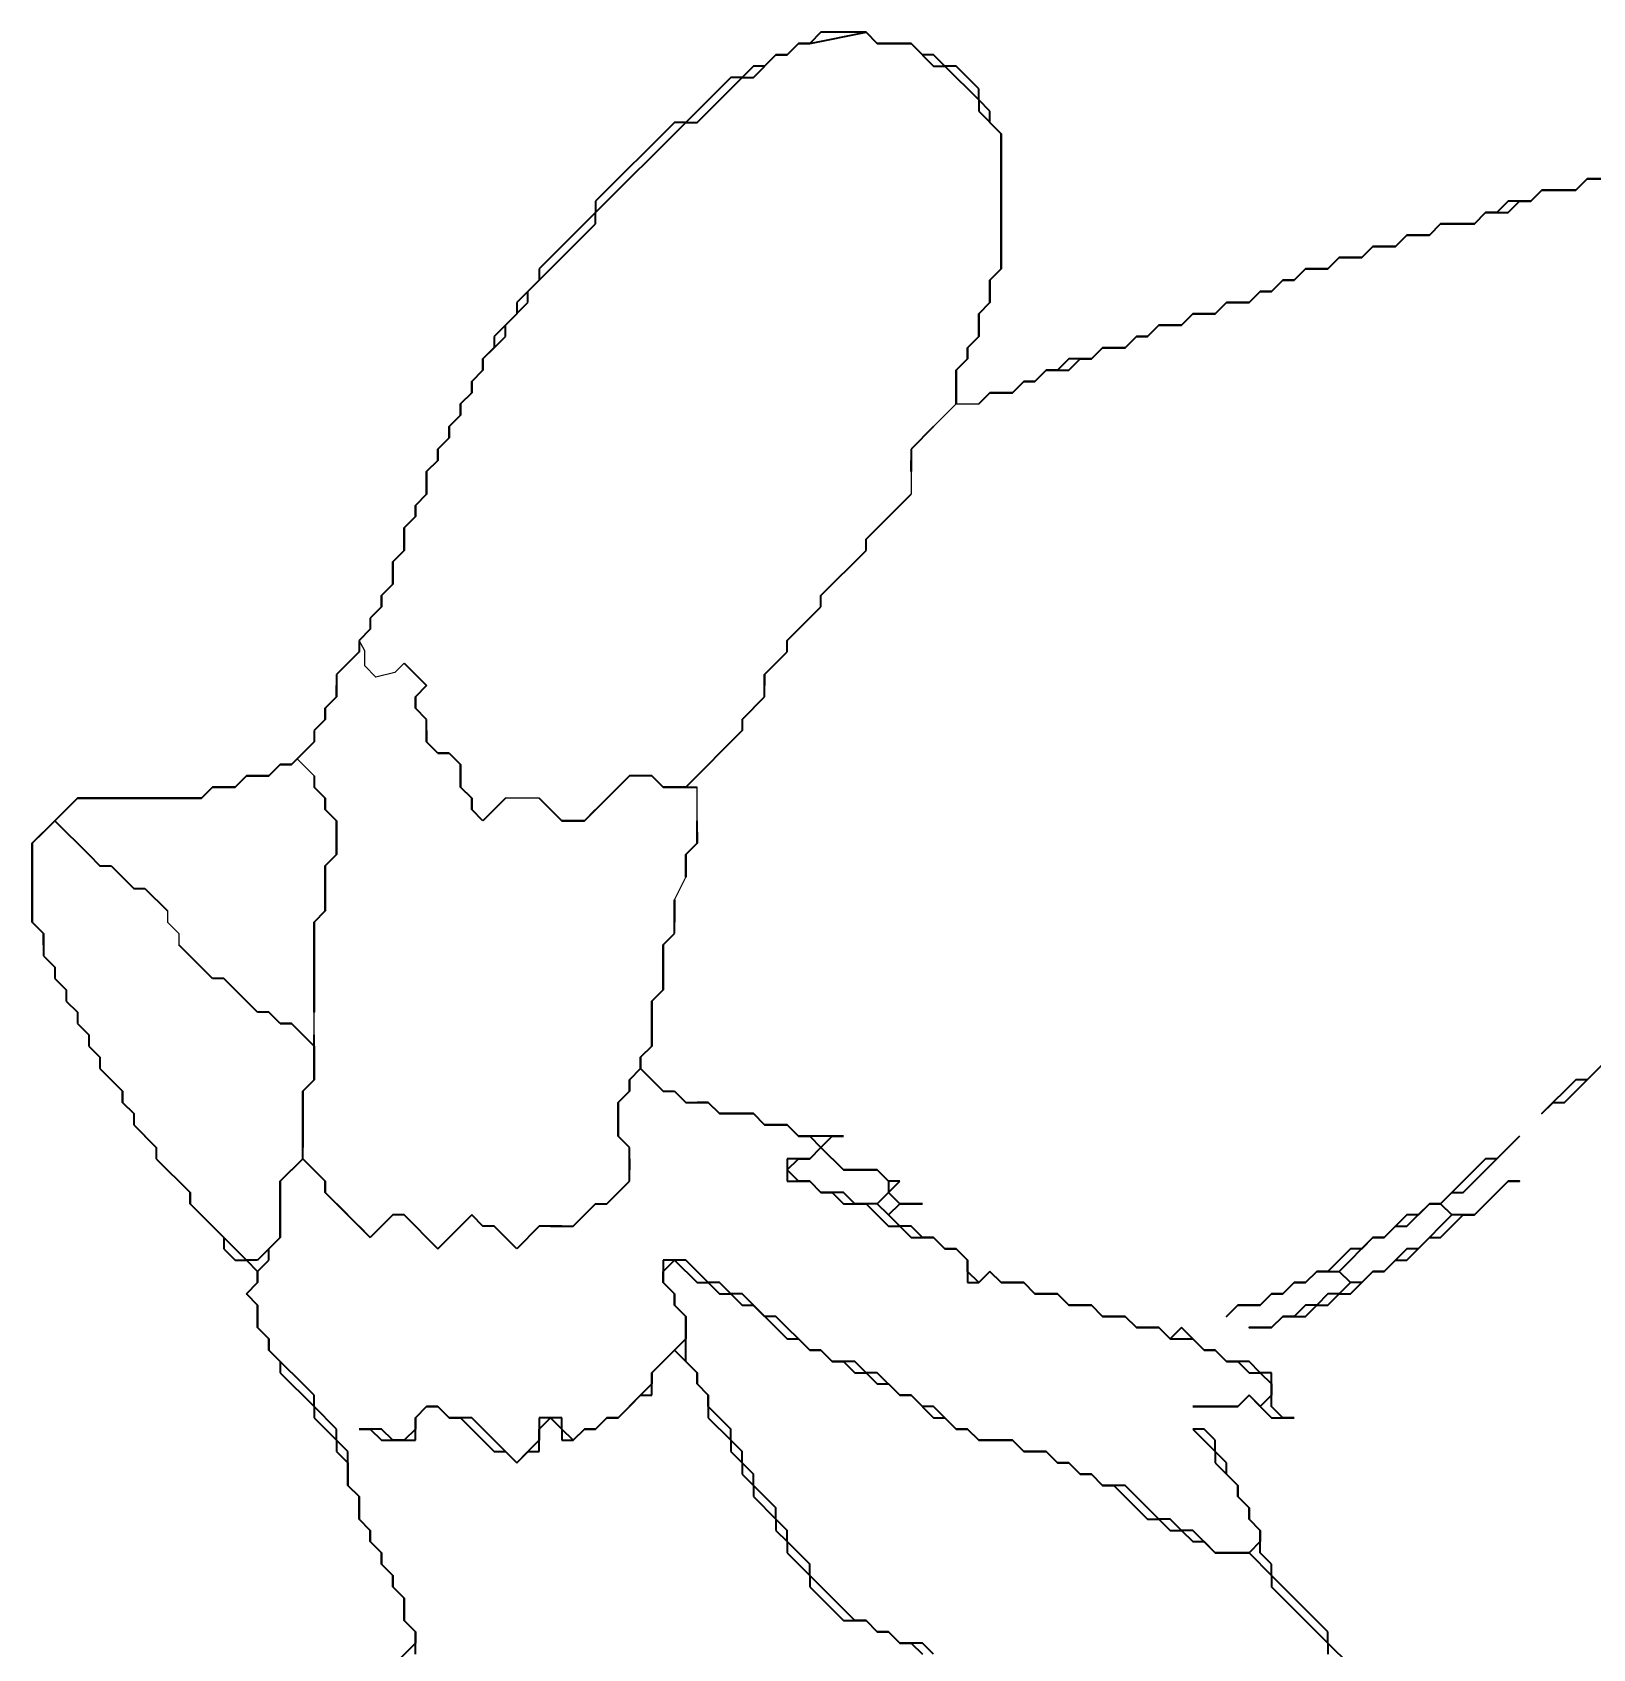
# Model space of a CAD drawing. Header units: millimetres. Extents: x 0.67 to 7.47, y 0.49 to 4.89.
# Drawn here: x 0.834 to 2.757, y 2.8 to 4.793 of the extents above; entities that cross this region are included whole.
import ezdxf

# ---------------------------------------------------------------- set-up
doc = ezdxf.new("R2010")
doc.units = ezdxf.units.MM
doc.layers.add('PDF_幾何圖形', color=7, linetype='Continuous')

msp = doc.modelspace()

# ---------------------------------------------------------------- linework, layer by layer
for p, q in [((1.9724, 4.3345), (1.9446, 4.3067)), ((1.9724, 4.3345), (2.0002, 4.3345)), ((1.9169, 4.2511), (1.9169, 4.2233)), ((1.2435, 4.0301), (1.2363, 4.0428)), ((1.2435, 4.0115), (1.2435, 4.0301)), ((1.257, 3.9977), (1.2435, 4.0115)), ((1.2919, 4.015), (1.2804, 4.0036)), ((1.2804, 4.0036), (1.257, 3.9977)), ((1.1808, 3.8761), (1.1599, 3.897)), ((1.4308, 3.8483), (1.4169, 3.8483)), ((1.4585, 3.8483), (1.4308, 3.8483)), ((1.653, 3.8206), (1.653, 3.8622)), ((1.6252, 3.7233), (1.6391, 3.7511)), ((1.0002, 3.7095), (1.0002, 3.6971)), ((1.0002, 3.6971), (1.0002, 3.6956)), ((1.0141, 3.6817), (1.0002, 3.6956)), ((1.0141, 3.6817), (1.0141, 3.6678)), ((1.1808, 3.5567), (1.1808, 3.5845))]:
    msp.add_line(p, q)
at = {"layer": 'PDF_幾何圖形', "lineweight": 35}
for p, q in [((1.7919, 4.7789), (1.8613, 4.7928)), ((1.8058, 4.7928), (1.7919, 4.7789)), ((1.8613, 4.7928), (1.8058, 4.7928)), ((1.8613, 4.7928), (1.8752, 4.7789)), ((1.8752, 4.7789), (1.8613, 4.7928)), ((1.7224, 4.7372), (1.7502, 4.765)), ((1.7502, 4.765), (1.7363, 4.7511)), ((1.7502, 4.765), (1.7641, 4.765)), ((1.7641, 4.765), (1.7502, 4.765)), ((1.7641, 4.765), (1.778, 4.7789)), ((1.778, 4.7789), (1.7641, 4.765)), ((1.778, 4.7789), (1.7919, 4.7789)), ((1.7919, 4.7789), (1.778, 4.7789)), ((1.8752, 4.7789), (1.9169, 4.7789)), ((1.9169, 4.7789), (1.8752, 4.7789)), ((1.9169, 4.7789), (1.9446, 4.7511)), ((1.9308, 4.765), (1.9169, 4.7789)), ((1.9446, 4.765), (1.9308, 4.765)), ((1.9585, 4.7511), (1.9446, 4.765)), ((1.7224, 4.7511), (1.7085, 4.7372)), ((1.7363, 4.7511), (1.7224, 4.7511)), ((1.9446, 4.7511), (1.9585, 4.7511)), ((1.9585, 4.7511), (2.0002, 4.7095)), ((1.9724, 4.7511), (1.9585, 4.7511)), ((2.0002, 4.7233), (1.9724, 4.7511)), ((1.6946, 4.7372), (1.6391, 4.6817)), ((1.653, 4.6817), (1.7085, 4.7372)), ((1.7085, 4.7372), (1.6946, 4.7372)), ((1.7085, 4.7372), (1.7224, 4.7372)), ((2.0002, 4.7095), (2.0002, 4.7233)), ((2.0002, 4.7095), (2.0002, 4.6956)), ((2.0141, 4.6956), (2.0002, 4.7095)), ((2.0002, 4.6956), (2.028, 4.6678)), ((2.0141, 4.6817), (2.0141, 4.6956)), ((1.528, 4.5706), (1.6391, 4.6817)), ((1.6252, 4.6817), (1.528, 4.5845)), ((1.6391, 4.6817), (1.6252, 4.6817)), ((1.6391, 4.6817), (1.653, 4.6817)), ((2.028, 4.6678), (2.0141, 4.6817)), ((2.028, 4.6678), (2.028, 4.5011)), ((2.028, 4.5011), (2.028, 4.6678)), ((1.528, 4.5845), (1.528, 4.5706)), ((1.528, 4.5706), (1.4585, 4.5011)), ((1.528, 4.5567), (1.528, 4.5706)), ((1.4446, 4.4733), (1.528, 4.5567)), ((1.4585, 4.4872), (1.4308, 4.4595)), ((1.4585, 4.5011), (1.4585, 4.4872)), ((2.028, 4.5011), (2.0141, 4.4872)), ((2.0141, 4.4872), (2.028, 4.5011)), ((2.0141, 4.4872), (2.0141, 4.4595)), ((2.0141, 4.4595), (2.0141, 4.4872)), ((1.4446, 4.4595), (1.4446, 4.4733)), ((1.4308, 4.4456), (1.403, 4.4178)), ((1.4169, 4.4317), (1.4446, 4.4595)), ((1.4308, 4.4595), (1.4308, 4.4456)), ((2.0141, 4.4595), (2.0002, 4.4456)), ((2.0002, 4.4456), (2.0141, 4.4595)), ((2.0002, 4.4456), (2.0002, 4.4178)), ((2.0002, 4.4178), (2.0002, 4.4456)), ((1.4169, 4.4178), (1.4169, 4.4317)), ((1.3891, 4.39), (1.4169, 4.4178)), ((1.403, 4.4178), (1.403, 4.4039)), ((2.0002, 4.4178), (1.9863, 4.4039)), ((1.9863, 4.4039), (2.0002, 4.4178)), ((1.403, 4.4039), (1.3891, 4.39)), ((1.3891, 4.3761), (1.3891, 4.39)), ((1.3891, 4.39), (1.3891, 4.3761)), ((1.9863, 4.39), (1.9724, 4.3761)), ((1.9724, 4.3761), (1.9863, 4.39)), ((1.9863, 4.4039), (1.9863, 4.39)), ((1.9863, 4.39), (1.9863, 4.4039)), ((1.3752, 4.3622), (1.3891, 4.3761)), ((1.3891, 4.3761), (1.3752, 4.3622)), ((1.9724, 4.3761), (1.9724, 4.3345)), ((1.9724, 4.3345), (1.9724, 4.3761)), ((1.3613, 4.3345), (1.3752, 4.3483)), ((1.3752, 4.3483), (1.3613, 4.3345)), ((1.3752, 4.3483), (1.3752, 4.3622)), ((1.3752, 4.3622), (1.3752, 4.3483)), ((1.3613, 4.3206), (1.3613, 4.3345)), ((1.3613, 4.3345), (1.3613, 4.3206)), ((1.3474, 4.3067), (1.3613, 4.3206)), ((1.3613, 4.3206), (1.3474, 4.3067)), ((1.3474, 4.2928), (1.3474, 4.3067)), ((1.3474, 4.3067), (1.3474, 4.2928)), ((1.9446, 4.3067), (1.9169, 4.2789)), ((1.3335, 4.2789), (1.3474, 4.2928)), ((1.3474, 4.2928), (1.3335, 4.2789)), ((1.3335, 4.265), (1.3335, 4.2789)), ((1.3335, 4.2789), (1.3335, 4.265)), ((1.9169, 4.2789), (1.9169, 4.2511)), ((1.3196, 4.2511), (1.3335, 4.265)), ((1.3335, 4.265), (1.3196, 4.2511)), ((1.3196, 4.2233), (1.3196, 4.2511)), ((1.3196, 4.2511), (1.3196, 4.2233)), ((1.9169, 4.2511), (1.9169, 4.265)), ((1.3058, 4.2095), (1.3196, 4.2233)), ((1.3196, 4.2233), (1.3058, 4.2095)), ((1.3058, 4.1956), (1.3058, 4.2095)), ((1.3058, 4.2095), (1.3058, 4.1956)), ((1.8613, 4.1678), (1.9169, 4.2233)), ((1.2919, 4.1817), (1.3058, 4.1956)), ((1.3058, 4.1956), (1.2919, 4.1817)), ((1.2919, 4.1539), (1.2919, 4.1817)), ((1.2919, 4.1817), (1.2919, 4.1539)), ((1.8613, 4.1539), (1.8613, 4.1678)), ((1.278, 4.14), (1.2919, 4.1539)), ((1.2919, 4.1539), (1.278, 4.14)), ((1.8058, 4.0983), (1.8613, 4.1539)), ((1.278, 4.1122), (1.278, 4.14)), ((1.278, 4.14), (1.278, 4.1122)), ((1.2641, 4.0983), (1.278, 4.1122)), ((1.278, 4.1122), (1.2641, 4.0983)), ((1.2641, 4.0845), (1.2641, 4.0983)), ((1.2641, 4.0983), (1.2641, 4.0845)), ((1.8058, 4.0845), (1.8058, 4.0983)), ((1.2641, 4.0845), (1.2502, 4.0706)), ((1.2502, 4.0706), (1.2502, 4.0567)), ((1.7641, 4.0428), (1.8058, 4.0845)), ((1.2502, 4.0567), (1.2363, 4.0428)), ((1.2363, 4.0289), (1.2085, 4.0011)), ((1.2224, 4.015), (1.2363, 4.0289)), ((1.2363, 4.0428), (1.2363, 4.0289)), ((1.7363, 4.0011), (1.7641, 4.0289)), ((1.7641, 4.0289), (1.7641, 4.0428)), ((1.2919, 4.015), (1.3196, 3.9872)), ((1.2085, 4.0011), (1.2085, 3.9733)), ((1.2085, 3.9733), (1.2085, 3.9872)), ((1.3196, 3.9872), (1.3058, 4.0011)), ((1.3196, 3.9872), (1.3058, 3.9733)), ((1.3058, 3.9733), (1.3196, 3.9872)), ((1.7363, 3.9733), (1.7363, 4.0011)), ((1.1946, 3.9595), (1.2085, 3.9733)), ((1.2085, 3.9733), (1.1946, 3.9595)), ((1.3058, 3.9733), (1.3058, 3.9595)), ((1.3058, 3.9595), (1.3058, 3.9733)), ((1.7085, 3.9456), (1.7363, 3.9733)), ((1.1946, 3.9456), (1.1946, 3.9595)), ((1.1946, 3.9595), (1.1946, 3.9456)), ((1.3196, 3.9456), (1.3058, 3.9595)), ((1.1946, 3.9456), (1.1808, 3.9317)), ((1.1808, 3.9317), (1.1808, 3.9178)), ((1.3196, 3.9178), (1.3196, 3.9456)), ((1.3196, 3.9317), (1.3196, 3.9178)), ((1.1808, 3.9178), (1.153, 3.89)), ((1.3335, 3.9039), (1.3196, 3.9178)), ((1.1252, 3.8761), (1.1391, 3.89)), ((1.1391, 3.89), (1.1252, 3.8761)), ((1.1391, 3.89), (1.153, 3.89)), ((1.153, 3.89), (1.1391, 3.89)), ((1.153, 3.89), (1.1669, 3.9039)), ((1.3335, 3.9039), (1.3474, 3.9039)), ((1.3474, 3.9039), (1.3335, 3.9039)), ((1.3474, 3.9039), (1.3613, 3.89)), ((1.3613, 3.89), (1.3613, 3.8622)), ((1.3613, 3.8622), (1.3613, 3.89)), ((1.0835, 3.8622), (1.0974, 3.8761)), ((1.0974, 3.8761), (1.0835, 3.8622)), ((1.0974, 3.8761), (1.1252, 3.8761)), ((1.1252, 3.8761), (1.0974, 3.8761)), ((0.8613, 3.8206), (0.8891, 3.8483)), ((0.8891, 3.8483), (0.8752, 3.8345)), ((0.8891, 3.8483), (1.0419, 3.8483)), ((1.0419, 3.8483), (0.8891, 3.8483)), ((1.0419, 3.8483), (1.0558, 3.8622)), ((1.0558, 3.8622), (1.0419, 3.8483)), ((1.0558, 3.8622), (1.0835, 3.8622)), ((1.0835, 3.8622), (1.0558, 3.8622)), ((1.3613, 3.8622), (1.3752, 3.8483)), ((1.3752, 3.8483), (1.3613, 3.8622)), ((1.3752, 3.8483), (1.3752, 3.8345)), ((1.3752, 3.8345), (1.3752, 3.8483)), ((1.4169, 3.8483), (1.3891, 3.8206)), ((1.6113, 3.8622), (1.653, 3.8622)), ((1.3891, 3.8206), (1.3752, 3.8345)), ((0.8335, 3.7928), (0.8613, 3.8206)), ((0.8752, 3.8067), (0.8613, 3.8206)), ((0.8613, 3.8206), (0.903, 3.7789)), ((1.653, 3.7928), (1.653, 3.8206)), ((0.8474, 3.8067), (0.8335, 3.7928)), ((0.8335, 3.7928), (0.8335, 3.6956)), ((0.8335, 3.6956), (0.8335, 3.7928)), ((1.6391, 3.7789), (1.653, 3.7928)), ((0.903, 3.7789), (0.9169, 3.765)), ((1.6391, 3.7789), (1.6391, 3.7511)), ((1.6391, 3.7511), (1.6391, 3.7789)), ((0.9169, 3.765), (0.9308, 3.765)), ((0.9308, 3.765), (0.9446, 3.7511)), ((0.9446, 3.7511), (0.9585, 3.7372)), ((0.9585, 3.7372), (0.9724, 3.7372)), ((0.9724, 3.7372), (1.0002, 3.7095)), ((1.6252, 3.6817), (1.6252, 3.7233)), ((1.6252, 3.7233), (1.6252, 3.6956)), ((0.8335, 3.6956), (0.8474, 3.6817)), ((0.8474, 3.6817), (0.8335, 3.6956)), ((0.8474, 3.6817), (0.8474, 3.6539)), ((0.8474, 3.6678), (0.8474, 3.6817)), ((1.0558, 3.6261), (1.0141, 3.6678)), ((1.6113, 3.6678), (1.6252, 3.6817)), ((1.6113, 3.6122), (1.6113, 3.6678)), ((1.6113, 3.6678), (1.6113, 3.6122)), ((0.8474, 3.6539), (0.8613, 3.64)), ((0.8613, 3.64), (0.8613, 3.6261)), ((0.8613, 3.6261), (0.8752, 3.6122)), ((0.8752, 3.6122), (0.8752, 3.5983)), ((1.0696, 3.6261), (1.0558, 3.6261)), ((1.1113, 3.5845), (1.0696, 3.6261)), ((1.5974, 3.5983), (1.6113, 3.6122)), ((1.6113, 3.6122), (1.5974, 3.5983)), ((0.8752, 3.5983), (0.8891, 3.5845)), ((1.5974, 3.5428), (1.5974, 3.5983)), ((1.5974, 3.5983), (1.5974, 3.5428)), ((0.8891, 3.5845), (0.8891, 3.5706)), ((0.8891, 3.5706), (0.903, 3.5567)), ((1.1252, 3.5845), (1.1113, 3.5845)), ((1.1391, 3.5706), (1.1252, 3.5845)), ((1.153, 3.5706), (1.1391, 3.5706)), ((1.1391, 3.5706), (1.153, 3.5706)), ((1.1669, 3.5567), (1.153, 3.5706)), ((1.153, 3.5706), (1.1808, 3.5428)), ((0.903, 3.5567), (0.903, 3.5428)), ((1.1808, 3.5011), (1.1808, 3.5567)), ((0.903, 3.5428), (0.9169, 3.5289)), ((0.9169, 3.5289), (0.9169, 3.515)), ((1.1808, 3.5428), (1.1808, 3.5011)), ((1.5835, 3.5289), (1.5974, 3.5428)), ((1.5974, 3.5428), (1.5835, 3.5289)), ((1.5835, 3.515), (1.5835, 3.5289)), ((1.5835, 3.5289), (1.5835, 3.515)), ((0.9169, 3.515), (0.9446, 3.4872)), ((1.5696, 3.5011), (1.5835, 3.515)), ((1.5835, 3.515), (1.5696, 3.5011)), ((1.5835, 3.515), (1.6113, 3.4872)), ((1.5974, 3.5011), (1.5835, 3.515)), ((1.1669, 3.4872), (1.1808, 3.5011)), ((1.1808, 3.5011), (1.1669, 3.4872)), ((1.5696, 3.4872), (1.5696, 3.5011)), ((1.5696, 3.5011), (1.5696, 3.4872)), ((0.9446, 3.4872), (0.9446, 3.4733)), ((0.9446, 3.4733), (0.9446, 3.4872)), ((0.9446, 3.4733), (0.9585, 3.4595)), ((0.9585, 3.4595), (0.9446, 3.4733)), ((1.1669, 3.4039), (1.1669, 3.4872)), ((1.1669, 3.4872), (1.1669, 3.4178)), ((1.5558, 3.4733), (1.5696, 3.4872)), ((1.5696, 3.4872), (1.5558, 3.4733)), ((1.5558, 3.4317), (1.5558, 3.4733)), ((1.5558, 3.4733), (1.5558, 3.4317)), ((1.6113, 3.4872), (1.6252, 3.4872)), ((1.6252, 3.4872), (1.6391, 3.4733)), ((1.6391, 3.4733), (1.6669, 3.4733)), ((1.6669, 3.4733), (1.653, 3.4733)), ((1.6669, 3.4733), (1.6808, 3.4595)), ((1.6808, 3.4595), (1.6669, 3.4733)), ((0.9585, 3.4595), (0.9585, 3.4456)), ((1.6808, 3.4595), (1.7224, 3.4595)), ((1.7224, 3.4595), (1.6808, 3.4595)), ((1.7224, 3.4595), (1.7363, 3.4456)), ((1.7363, 3.4456), (1.7224, 3.4595)), ((0.9585, 3.4456), (0.9863, 3.4178)), ((0.9863, 3.4178), (0.9724, 3.4317)), ((1.5696, 3.4178), (1.5558, 3.4317)), ((1.7363, 3.4456), (1.7641, 3.4456)), ((1.7641, 3.4456), (1.7363, 3.4456)), ((1.7641, 3.4456), (1.778, 3.4317)), ((1.778, 3.4317), (1.7641, 3.4456)), ((1.778, 3.4317), (1.7919, 3.4317)), ((1.8335, 3.4317), (1.778, 3.4317)), ((1.7919, 3.4317), (1.8058, 3.4178)), ((1.8058, 3.4178), (1.8196, 3.4317)), ((1.8196, 3.4317), (1.8335, 3.4317)), ((0.9863, 3.4178), (0.9863, 3.4039)), ((1.5696, 3.3761), (1.5696, 3.4178)), ((1.8058, 3.4178), (1.7919, 3.4039)), ((1.8335, 3.39), (1.8058, 3.4178)), ((0.9863, 3.4039), (1.028, 3.3622)), ((1.1391, 3.3761), (1.1669, 3.4039)), ((1.153, 3.39), (1.1391, 3.3761)), ((1.1669, 3.4039), (1.1946, 3.3761)), ((1.1946, 3.3761), (1.1669, 3.4039)), ((1.5696, 3.4039), (1.5696, 3.39)), ((1.7919, 3.4039), (1.7641, 3.4039)), ((1.7641, 3.4039), (1.7641, 3.3761)), ((1.8752, 3.39), (1.8335, 3.39)), ((1.8891, 3.3761), (1.8752, 3.39)), ((1.028, 3.3622), (1.0141, 3.3761)), ((1.1391, 3.3067), (1.1391, 3.3761)), ((1.1391, 3.3761), (1.1391, 3.3067)), ((1.1946, 3.3761), (1.1946, 3.3622)), ((1.1946, 3.3622), (1.1946, 3.3761)), ((1.5419, 3.3483), (1.5696, 3.3761)), ((1.7641, 3.3761), (1.7919, 3.3761)), ((1.7919, 3.3761), (1.8058, 3.3622)), ((1.8891, 3.3622), (1.903, 3.3761)), ((1.903, 3.3761), (1.8891, 3.3761)), ((1.028, 3.3622), (1.028, 3.3483)), ((1.028, 3.3483), (1.028, 3.3622)), ((1.028, 3.3483), (1.0696, 3.3067)), ((1.0974, 3.2789), (1.028, 3.3483)), ((1.2224, 3.3345), (1.1946, 3.3622)), ((1.2085, 3.3483), (1.2502, 3.3067)), ((1.5002, 3.3206), (1.528, 3.3483)), ((1.528, 3.3483), (1.5141, 3.3345)), ((1.528, 3.3483), (1.5419, 3.3483)), ((1.8058, 3.3622), (1.8196, 3.3622)), ((1.8196, 3.3622), (1.8335, 3.3483)), ((1.8335, 3.3483), (1.8613, 3.3483)), ((1.8613, 3.3483), (1.8891, 3.3206)), ((1.903, 3.3483), (1.8891, 3.3622)), ((1.8891, 3.3345), (1.903, 3.3483)), ((1.903, 3.3483), (1.9308, 3.3483)), ((1.9308, 3.3483), (1.903, 3.3483)), ((1.278, 3.3345), (1.2502, 3.3067)), ((1.2919, 3.3345), (1.278, 3.3345)), ((1.3335, 3.2928), (1.2919, 3.3345)), ((1.3752, 3.3345), (1.3335, 3.2928)), ((1.3613, 3.3206), (1.3752, 3.3345)), ((1.3752, 3.3345), (1.3891, 3.3206)), ((1.3891, 3.3206), (1.3752, 3.3345)), ((1.903, 3.3206), (1.8891, 3.3345)), ((1.2502, 3.3067), (1.2363, 3.3206)), ((1.403, 3.3206), (1.3891, 3.3206)), ((1.4308, 3.2928), (1.403, 3.3206)), ((1.4585, 3.3206), (1.4308, 3.2928)), ((1.4863, 3.3206), (1.4585, 3.3206)), ((1.4724, 3.3206), (1.5002, 3.3206)), ((1.8891, 3.3206), (1.903, 3.3206)), ((1.903, 3.3206), (1.9169, 3.3067)), ((1.9169, 3.3206), (1.903, 3.3206)), ((1.9308, 3.3067), (1.9169, 3.3206)), ((1.0696, 3.3067), (1.0696, 3.2928)), ((1.0696, 3.2928), (1.0835, 3.2789)), ((1.1391, 3.3067), (1.1113, 3.2789)), ((1.1252, 3.2928), (1.1391, 3.3067)), ((1.1252, 3.2789), (1.1252, 3.2928)), ((1.3196, 3.3067), (1.3335, 3.2928)), ((1.3335, 3.2928), (1.3474, 3.3067)), ((1.9169, 3.3067), (1.9446, 3.3067)), ((1.9446, 3.3067), (1.9308, 3.3067)), ((1.9446, 3.3067), (1.9585, 3.2928)), ((1.9585, 3.2928), (1.9446, 3.3067)), ((1.9585, 3.2928), (1.9724, 3.2928)), ((1.9724, 3.2928), (1.9585, 3.2928)), ((1.9724, 3.2928), (1.9863, 3.2789)), ((1.9863, 3.2789), (1.9724, 3.2928)), ((1.0835, 3.2789), (1.0974, 3.2789)), ((1.0974, 3.2789), (1.1113, 3.265)), ((1.1113, 3.2789), (1.0974, 3.2789)), ((1.1113, 3.265), (1.1252, 3.2789)), ((1.6391, 3.2789), (1.6113, 3.2789)), ((1.6113, 3.2789), (1.6113, 3.2511)), ((1.6669, 3.2511), (1.6391, 3.2789)), ((1.9863, 3.2789), (1.9863, 3.2511)), ((1.9863, 3.265), (1.9863, 3.2789)), ((1.1113, 3.2511), (1.0974, 3.2372)), ((1.0974, 3.2372), (1.1113, 3.2511)), ((1.1113, 3.265), (1.1113, 3.2511)), ((1.1113, 3.2511), (1.1113, 3.265)), ((1.6113, 3.2511), (1.6252, 3.2372)), ((1.6808, 3.2511), (1.6669, 3.2511)), ((1.6946, 3.2372), (1.6808, 3.2511)), ((2.0002, 3.2511), (1.9863, 3.265)), ((1.9863, 3.2511), (2.0002, 3.2511)), ((2.0002, 3.2511), (2.0141, 3.265)), ((2.0141, 3.265), (2.0002, 3.2511)), ((2.0141, 3.265), (2.028, 3.2511)), ((2.028, 3.2511), (2.0141, 3.265)), ((2.028, 3.2511), (2.0558, 3.2511)), ((2.0558, 3.2511), (2.028, 3.2511)), ((2.0558, 3.2511), (2.0696, 3.2372)), ((2.0696, 3.2372), (2.0558, 3.2511)), ((1.0974, 3.2372), (1.1113, 3.2233)), ((1.1113, 3.2233), (1.0974, 3.2372)), ((1.6252, 3.2372), (1.6252, 3.2233)), ((1.7085, 3.2372), (1.6946, 3.2372)), ((1.7363, 3.2095), (1.7085, 3.2372)), ((2.0696, 3.2372), (2.0974, 3.2372)), ((2.0974, 3.2372), (2.0696, 3.2372)), ((2.0974, 3.2372), (2.1113, 3.2233)), ((2.1113, 3.2233), (2.0974, 3.2372)), ((1.1113, 3.2233), (1.1113, 3.1956)), ((1.1113, 3.1956), (1.1113, 3.2233)), ((1.6252, 3.2233), (1.6391, 3.2095)), ((1.6391, 3.2095), (1.6391, 3.1817)), ((1.7502, 3.2095), (1.7363, 3.2095)), ((1.7919, 3.1678), (1.7502, 3.2095)), ((2.1113, 3.2233), (2.1391, 3.2233)), ((2.1391, 3.2233), (2.1113, 3.2233)), ((2.1391, 3.2233), (2.153, 3.2095)), ((2.153, 3.2095), (2.1391, 3.2233)), ((2.153, 3.2095), (2.1808, 3.2095)), ((2.1808, 3.2095), (2.153, 3.2095)), ((2.1808, 3.2095), (2.1946, 3.1956)), ((2.1946, 3.1956), (2.1808, 3.2095)), ((1.1113, 3.1956), (1.1252, 3.1817)), ((1.1252, 3.1817), (1.1113, 3.1956)), ((2.1946, 3.1956), (2.2224, 3.1956)), ((2.2224, 3.1956), (2.1946, 3.1956)), ((2.2224, 3.1956), (2.2363, 3.1817)), ((2.2363, 3.1817), (2.2224, 3.1956)), ((2.2502, 3.1956), (2.2363, 3.1817)), ((2.278, 3.1678), (2.2502, 3.1956)), ((1.1252, 3.1817), (1.1252, 3.1678)), ((1.1252, 3.1678), (1.1252, 3.1817)), ((1.6391, 3.1817), (1.5974, 3.14)), ((2.2363, 3.1817), (2.2641, 3.1817)), ((2.2641, 3.1817), (2.278, 3.1678)), ((1.1252, 3.1678), (1.1391, 3.1539)), ((1.1808, 3.1122), (1.1252, 3.1678)), ((1.1391, 3.1539), (1.1391, 3.14)), ((1.5974, 3.14), (1.6252, 3.1678)), ((1.6252, 3.1678), (1.653, 3.14)), ((1.8058, 3.1678), (1.7919, 3.1678)), ((1.8196, 3.1539), (1.8058, 3.1678)), ((1.8474, 3.1539), (1.8196, 3.1539)), ((1.8613, 3.14), (1.8474, 3.1539)), ((2.278, 3.1678), (2.2919, 3.1678)), ((2.2919, 3.1678), (2.278, 3.1678)), ((2.2919, 3.1678), (2.3058, 3.1539)), ((2.3058, 3.1539), (2.2919, 3.1678)), ((2.3058, 3.1539), (2.3196, 3.1539)), ((2.3335, 3.1539), (2.3058, 3.1539)), ((2.3196, 3.1539), (2.3335, 3.14)), ((2.3474, 3.14), (2.3335, 3.1539)), ((1.1391, 3.14), (1.1808, 3.0983)), ((1.5974, 3.14), (1.5974, 3.1261)), ((1.5974, 3.1122), (1.5974, 3.14)), ((1.653, 3.14), (1.653, 3.1261)), ((1.8752, 3.14), (1.8613, 3.14)), ((1.903, 3.1122), (1.8752, 3.14)), ((2.3335, 3.14), (2.3474, 3.14)), ((2.3474, 3.14), (2.3613, 3.1261)), ((2.3613, 3.14), (2.3474, 3.14)), ((2.3613, 3.0983), (2.3613, 3.14)), ((1.1808, 3.0983), (1.1808, 3.1122)), ((1.5974, 3.1261), (1.5558, 3.0845)), ((1.5558, 3.0845), (1.5835, 3.1122)), ((1.5835, 3.1122), (1.5974, 3.1122)), ((1.653, 3.1261), (1.6669, 3.1122)), ((1.6669, 3.1122), (1.6669, 3.0845)), ((1.9169, 3.1122), (1.903, 3.1122)), ((1.9308, 3.0983), (1.9169, 3.1122)), ((2.3335, 3.1122), (2.3196, 3.0983)), ((2.3196, 3.0983), (2.3335, 3.1122)), ((2.3474, 3.0983), (2.3335, 3.1122)), ((2.3335, 3.1122), (2.3613, 3.0845)), ((2.3613, 3.1122), (2.3474, 3.0983)), ((2.3613, 3.1261), (2.3613, 3.1122)), ((1.1808, 3.0983), (1.1808, 3.0845)), ((1.2085, 3.0706), (1.1808, 3.0983)), ((1.3196, 3.0983), (1.3058, 3.0845)), ((1.3058, 3.0845), (1.3196, 3.0983)), ((1.3335, 3.0983), (1.3196, 3.0983)), ((1.3196, 3.0983), (1.3335, 3.0983)), ((1.3474, 3.0845), (1.3335, 3.0983)), ((1.3335, 3.0983), (1.3474, 3.0845)), ((1.9446, 3.0983), (1.9308, 3.0983)), ((1.9724, 3.0706), (1.9446, 3.0983)), ((2.3196, 3.0983), (2.2641, 3.0983)), ((2.2641, 3.0983), (2.3196, 3.0983)), ((2.3752, 3.0845), (2.3613, 3.0983)), ((1.1808, 3.0845), (1.2085, 3.0567)), ((1.2085, 3.0567), (1.2085, 3.0706)), ((1.2641, 3.0706), (1.2363, 3.0706)), ((1.2363, 3.0706), (1.2502, 3.0706)), ((1.2502, 3.0706), (1.2641, 3.0567)), ((1.278, 3.0567), (1.2641, 3.0706)), ((1.3058, 3.0706), (1.2919, 3.0567)), ((1.3058, 3.0845), (1.3058, 3.0706)), ((1.3058, 3.0567), (1.3058, 3.0845)), ((1.3752, 3.0845), (1.3474, 3.0845)), ((1.3474, 3.0845), (1.3613, 3.0845)), ((1.3613, 3.0845), (1.403, 3.0428)), ((1.4308, 3.0289), (1.3752, 3.0845)), ((1.4863, 3.0845), (1.4585, 3.0845)), ((1.4585, 3.0845), (1.4585, 3.0567)), ((1.4585, 3.0706), (1.4724, 3.0845)), ((1.4585, 3.0428), (1.4585, 3.0706)), ((1.4724, 3.0845), (1.4863, 3.0706)), ((1.4863, 3.0706), (1.4863, 3.0845)), ((1.5002, 3.0567), (1.4863, 3.0706)), ((1.4863, 3.0706), (1.4863, 3.0567)), ((1.5141, 3.0706), (1.5002, 3.0567)), ((1.5002, 3.0567), (1.5141, 3.0706)), ((1.528, 3.0706), (1.5141, 3.0706)), ((1.5141, 3.0706), (1.528, 3.0706)), ((1.5419, 3.0845), (1.528, 3.0706)), ((1.528, 3.0706), (1.5419, 3.0845)), ((1.5558, 3.0845), (1.5419, 3.0845)), ((1.5419, 3.0845), (1.5558, 3.0845)), ((1.6669, 3.0845), (1.6946, 3.0567)), ((1.9863, 3.0706), (1.9724, 3.0706)), ((2.0002, 3.0567), (1.9863, 3.0706)), ((2.278, 3.0706), (2.2641, 3.0706)), ((2.2641, 3.0706), (2.2919, 3.0428)), ((2.2919, 3.0567), (2.278, 3.0706)), ((2.3613, 3.0845), (2.3891, 3.0845)), ((2.3891, 3.0845), (2.3752, 3.0845)), ((1.2085, 3.0567), (1.2085, 3.0428)), ((1.2224, 3.0428), (1.2085, 3.0567)), ((1.2641, 3.0567), (1.3058, 3.0567)), ((1.2919, 3.0567), (1.278, 3.0567)), ((1.4585, 3.0567), (1.4308, 3.0289)), ((1.4863, 3.0567), (1.5002, 3.0567)), ((1.6946, 3.0567), (1.6946, 3.0428)), ((2.0419, 3.0567), (2.0002, 3.0567)), ((2.0558, 3.0428), (2.0419, 3.0567)), ((2.2919, 3.0428), (2.2919, 3.0567)), ((1.2085, 3.0428), (1.2224, 3.0289)), ((1.2224, 3.0011), (1.2224, 3.0428)), ((1.403, 3.0428), (1.4169, 3.0428)), ((1.4169, 3.0428), (1.4308, 3.0289)), ((1.4308, 3.0289), (1.4446, 3.0428)), ((1.4446, 3.0428), (1.4585, 3.0428)), ((1.6946, 3.0428), (1.7085, 3.0289)), ((2.0835, 3.0428), (2.0558, 3.0428)), ((2.0974, 3.0289), (2.0835, 3.0428)), ((2.3058, 3.0289), (2.2919, 3.0428)), ((2.2919, 3.0428), (2.2919, 3.0289)), ((1.2224, 3.0289), (1.2224, 3.0011)), ((1.7085, 3.0289), (1.7085, 3.015)), ((1.7085, 3.015), (1.7224, 3.0011)), ((2.1113, 3.0289), (2.0974, 3.0289)), ((2.1252, 3.015), (2.1113, 3.0289)), ((2.1391, 3.015), (2.1252, 3.015)), ((2.153, 3.0011), (2.1391, 3.015)), ((2.2919, 3.0289), (2.3196, 3.0011)), ((2.3058, 3.015), (2.3058, 3.0289)), ((2.3196, 3.0011), (2.3058, 3.015)), ((1.2224, 3.0011), (1.2363, 2.9872)), ((1.2363, 2.9872), (1.2224, 3.0011)), ((1.7224, 3.0011), (1.7224, 2.9872)), ((2.1808, 3.0011), (2.153, 3.0011)), ((2.2224, 2.9595), (2.1808, 3.0011)), ((2.3196, 2.9872), (2.3196, 3.0011)), ((2.3196, 3.0011), (2.3196, 2.9872)), ((1.2363, 2.9872), (1.2363, 2.9595)), ((1.2363, 2.9595), (1.2363, 2.9872)), ((1.7224, 2.9872), (1.7502, 2.9595)), ((2.3335, 2.9733), (2.3196, 2.9872)), ((2.3196, 2.9872), (2.3335, 2.9733)), ((2.3335, 2.9595), (2.3335, 2.9733)), ((2.3335, 2.9733), (2.3335, 2.9595)), ((1.2363, 2.9595), (1.2502, 2.9456)), ((1.2502, 2.9456), (1.2363, 2.9595)), ((1.7502, 2.9595), (1.7502, 2.9456)), ((2.2363, 2.9595), (2.2224, 2.9595)), ((2.2502, 2.9456), (2.2363, 2.9595)), ((2.3474, 2.9456), (2.3335, 2.9595)), ((2.3335, 2.9595), (2.3474, 2.9456)), ((1.2502, 2.9456), (1.2502, 2.9317)), ((1.2502, 2.9317), (1.2502, 2.9456)), ((1.2502, 2.9317), (1.2641, 2.9178)), ((1.2641, 2.9178), (1.2502, 2.9317)), ((1.7502, 2.9456), (1.7641, 2.9317)), ((1.7641, 2.9317), (1.7641, 2.9178)), ((2.2641, 2.9456), (2.2502, 2.9456)), ((2.2919, 2.9178), (2.2641, 2.9456)), ((2.3474, 2.9317), (2.3335, 2.9178)), ((2.3474, 2.9178), (2.3474, 2.9456)), ((2.3474, 2.9456), (2.3474, 2.9317)), ((1.2641, 2.9178), (1.2641, 2.9039)), ((1.2641, 2.9039), (1.2641, 2.9178)), ((1.7641, 2.9178), (1.7919, 2.89)), ((2.3335, 2.9178), (2.2919, 2.9178)), ((2.3613, 2.9039), (2.3474, 2.9178)), ((1.2641, 2.9039), (1.278, 2.89)), ((1.278, 2.89), (1.2641, 2.9039)), ((1.278, 2.89), (1.278, 2.8761)), ((1.278, 2.8761), (1.278, 2.89)), ((1.7919, 2.89), (1.7919, 2.8761)), ((2.3613, 2.89), (2.3613, 2.9039)), ((2.4308, 2.8206), (2.3613, 2.89)), ((1.278, 2.8761), (1.2919, 2.8622)), ((1.2919, 2.8622), (1.278, 2.8761)), ((1.7919, 2.8761), (1.8335, 2.8345)), ((1.2919, 2.8622), (1.2919, 2.8345)), ((1.2919, 2.8345), (1.2919, 2.8622)), ((1.2919, 2.8345), (1.3058, 2.8206)), ((1.3058, 2.8206), (1.2919, 2.8345)), ((1.8335, 2.8345), (1.8613, 2.8345)), ((1.8613, 2.8345), (1.8752, 2.8206)), ((1.3058, 2.8206), (1.3058, 2.8067)), ((1.3058, 2.7928), (1.3058, 2.8206)), ((1.8752, 2.8206), (1.8891, 2.8206)), ((1.8891, 2.8206), (1.903, 2.8067)), ((2.4308, 2.8067), (2.4308, 2.8206)), ((1.3058, 2.8067), (1.1808, 2.6817)), ((1.903, 2.8067), (1.9169, 2.8067)), ((1.9169, 2.8067), (1.9308, 2.7928)), ((2.4585, 2.7789), (2.4308, 2.8067))]:
    msp.add_line(p, q, dxfattribs=at)
for points in [[(2.7919, 4.6122), (2.7502, 4.6122), (2.7363, 4.5983), (2.6946, 4.5983), (2.6808, 4.5845), (2.653, 4.5845), (2.6391, 4.5706), (2.6252, 4.5706), (2.6113, 4.5567), (2.5696, 4.5567), (2.5558, 4.5428), (2.528, 4.5428), (2.5141, 4.5289), (2.4863, 4.5289), (2.4724, 4.515), (2.4446, 4.515), (2.4308, 4.5011), (2.403, 4.5011), (2.3891, 4.4872), (2.3752, 4.4872), (2.3613, 4.4733), (2.3474, 4.4733), (2.3335, 4.4595), (2.3058, 4.4595), (2.2919, 4.4456), (2.2641, 4.4456), (2.2502, 4.4317), (2.2224, 4.4317), (2.2085, 4.4178), (2.1946, 4.4178), (2.1808, 4.4039), (2.153, 4.4039), (2.1391, 4.39), (2.1113, 4.39), (2.0974, 4.3761), (2.0835, 4.3761), (2.0696, 4.3622), (2.0558, 4.3622), (2.0419, 4.3483), (2.0141, 4.3483), (2.0002, 4.3345), (2.0141, 4.3483), (2.0419, 4.3483), (2.0558, 4.3622), (2.0696, 4.3622), (2.0835, 4.3761), (2.1113, 4.3761), (2.1252, 4.39), (2.1391, 4.39), (2.153, 4.4039), (2.1808, 4.4039), (2.1946, 4.4178), (2.2085, 4.4178), (2.2224, 4.4317), (2.2502, 4.4317), (2.2641, 4.4456), (2.2919, 4.4456), (2.3058, 4.4595), (2.3335, 4.4595), (2.3474, 4.4733), (2.3613, 4.4733), (2.3752, 4.4872), (2.3891, 4.4872), (2.403, 4.5011), (2.4308, 4.5011), (2.4446, 4.515), (2.4724, 4.515), (2.4863, 4.5289), (2.5141, 4.5289), (2.528, 4.5428), (2.5558, 4.5428), (2.5696, 4.5567), (2.6113, 4.5567), (2.6252, 4.5706), (2.653, 4.5706), (2.6669, 4.5845), (2.6808, 4.5845), (2.6946, 4.5983), (2.7363, 4.5983), (2.7502, 4.6122), (2.8058, 4.6122)], [(1.8196, 4.1122), (1.8058, 4.0983)], [(1.7502, 4.015), (1.7502, 4.015), (1.7363, 4.0011), (1.7363, 3.9872)], [(1.7224, 3.9595), (1.7085, 3.9456), (1.7085, 3.9317), (1.6391, 3.8622), (1.6113, 3.8622), (1.5974, 3.8761), (1.5696, 3.8761), (1.5141, 3.8206), (1.4863, 3.8206), (1.4585, 3.8483)], [(1.1808, 3.8761), (1.1808, 3.8622), (1.1946, 3.8483), (1.1946, 3.8345), (1.2085, 3.8206), (1.2085, 3.7789), (1.1946, 3.765), (1.1946, 3.7095), (1.1808, 3.6956), (1.1808, 3.5845), (1.1808, 3.6956), (1.1946, 3.7095), (1.1946, 3.765), (1.2085, 3.7789), (1.2085, 3.8206), (1.1946, 3.8345), (1.1946, 3.8483)], [(1.4724, 3.8345), (1.4863, 3.8206), (1.5141, 3.8206), (1.528, 3.8345)], [(1.653, 3.8067), (1.653, 3.7928), (1.6391, 3.7789)], [(1.9446, 2.7928), (1.9308, 2.8067), (1.903, 2.8067), (1.8891, 2.8206), (1.8752, 2.8206), (1.8613, 2.8345), (1.8474, 2.8345), (1.7919, 2.89), (1.7919, 2.9039), (1.7641, 2.9317), (1.7641, 2.9456), (1.7502, 2.9595), (1.7502, 2.9733), (1.7224, 3.0011), (1.7224, 3.015), (1.7085, 3.0289), (1.7085, 3.0428), (1.6946, 3.0567), (1.6946, 3.0706), (1.6669, 3.0983), (1.6669, 3.1122), (1.653, 3.1261), (1.653, 3.14), (1.6391, 3.1539), (1.6391, 3.2095), (1.6252, 3.2233), (1.6252, 3.2372), (1.6113, 3.2511), (1.6113, 3.265), (1.6252, 3.2789), (1.653, 3.2511), (1.6669, 3.2511), (1.6808, 3.2372), (1.6946, 3.2372), (1.7085, 3.2233), (1.7224, 3.2233), (1.7641, 3.1817), (1.778, 3.1817), (1.7919, 3.1678), (1.8058, 3.1678), (1.8196, 3.1539), (1.8335, 3.1539), (1.8474, 3.14), (1.8613, 3.14), (1.8752, 3.1261), (1.8891, 3.1261), (1.903, 3.1122), (1.9169, 3.1122), (1.9446, 3.0845), (1.9585, 3.0845), (1.9724, 3.0706), (1.9863, 3.0706), (2.0002, 3.0567), (2.0419, 3.0567), (2.0558, 3.0428), (2.0835, 3.0428), (2.0974, 3.0289), (2.1113, 3.0289), (2.1252, 3.015), (2.1391, 3.015), (2.153, 3.0011), (2.1669, 3.0011), (2.2085, 2.9595), (2.2224, 2.9595), (2.2363, 2.9456), (2.2502, 2.9456), (2.2641, 2.9317), (2.278, 2.9317), (2.2919, 2.9178), (2.3335, 2.9178), (2.3613, 2.89), (2.3613, 2.8761), (2.4308, 2.8067), (2.4308, 2.7928)]]:
    msp.add_lwpolyline(points, dxfattribs=at)
for points in [[(2.8891, 3.6261), (2.8752, 3.6122), (2.8613, 3.6122), (2.8196, 3.5706), (2.8058, 3.5706), (2.7919, 3.5567), (2.7919, 3.5428), (2.7502, 3.5011), (2.7363, 3.5011), (2.6946, 3.4595), (2.7085, 3.4733), (2.7224, 3.4733), (2.8335, 3.5845), (2.8474, 3.5845), (2.8474, 3.5983), (2.8613, 3.6122), (2.8752, 3.6122)], [(2.6669, 3.4317), (2.6391, 3.4039), (2.6252, 3.4039), (2.5696, 3.3483), (2.5558, 3.3483), (2.5419, 3.3345), (2.528, 3.3345), (2.5002, 3.3067), (2.4863, 3.3067), (2.4724, 3.2928), (2.4585, 3.2928), (2.4308, 3.265), (2.4169, 3.265), (2.403, 3.2511), (2.3891, 3.2511), (2.3752, 3.2372), (2.3613, 3.2372), (2.3474, 3.2233), (2.3196, 3.2233), (2.3058, 3.2095), (2.3196, 3.2233), (2.3474, 3.2233), (2.3613, 3.2372), (2.3752, 3.2372), (2.3891, 3.2511), (2.403, 3.2511), (2.4169, 3.265), (2.4446, 3.265), (2.4585, 3.2511), (2.4446, 3.2372), (2.4308, 3.2372), (2.4169, 3.2233), (2.403, 3.2233), (2.3891, 3.2095), (2.3752, 3.2095), (2.3613, 3.1956), (2.3335, 3.1956), (2.3613, 3.1956), (2.3752, 3.2095), (2.403, 3.2095), (2.4169, 3.2233), (2.4308, 3.2233), (2.4446, 3.2372), (2.4585, 3.2372), (2.4863, 3.265), (2.5002, 3.265), (2.5141, 3.2789), (2.528, 3.2789), (2.5558, 3.3067), (2.5696, 3.3067), (2.5974, 3.3345), (2.6113, 3.3345), (2.653, 3.3761), (2.6669, 3.3761), (2.653, 3.3761), (2.6113, 3.3345), (2.5835, 3.3345), (2.5696, 3.3483), (2.5835, 3.3622), (2.5974, 3.3622)], [(1.7919, 3.4039), (1.8058, 3.4178), (1.8335, 3.39), (1.8752, 3.39), (1.8891, 3.3761), (1.8891, 3.3622), (1.8752, 3.3483), (1.8474, 3.3483), (1.8335, 3.3622), (1.8058, 3.3622), (1.7919, 3.3761), (1.778, 3.3761), (1.7641, 3.39), (1.778, 3.4039)], [(1.8752, 3.3483), (1.8891, 3.3622), (1.903, 3.3483), (1.8891, 3.3345)], [(2.5558, 3.3483), (2.5696, 3.3483), (2.5835, 3.3345), (2.5419, 3.2928), (2.528, 3.2928), (2.5002, 3.265), (2.4863, 3.265), (2.4724, 3.2511), (2.4585, 3.2511), (2.4446, 3.265), (2.4863, 3.3067), (2.5002, 3.3067), (2.5141, 3.3206), (2.528, 3.3206)]]:
    msp.add_lwpolyline(points, close=True, dxfattribs=at)

doc.saveas('drawing.dxf')
